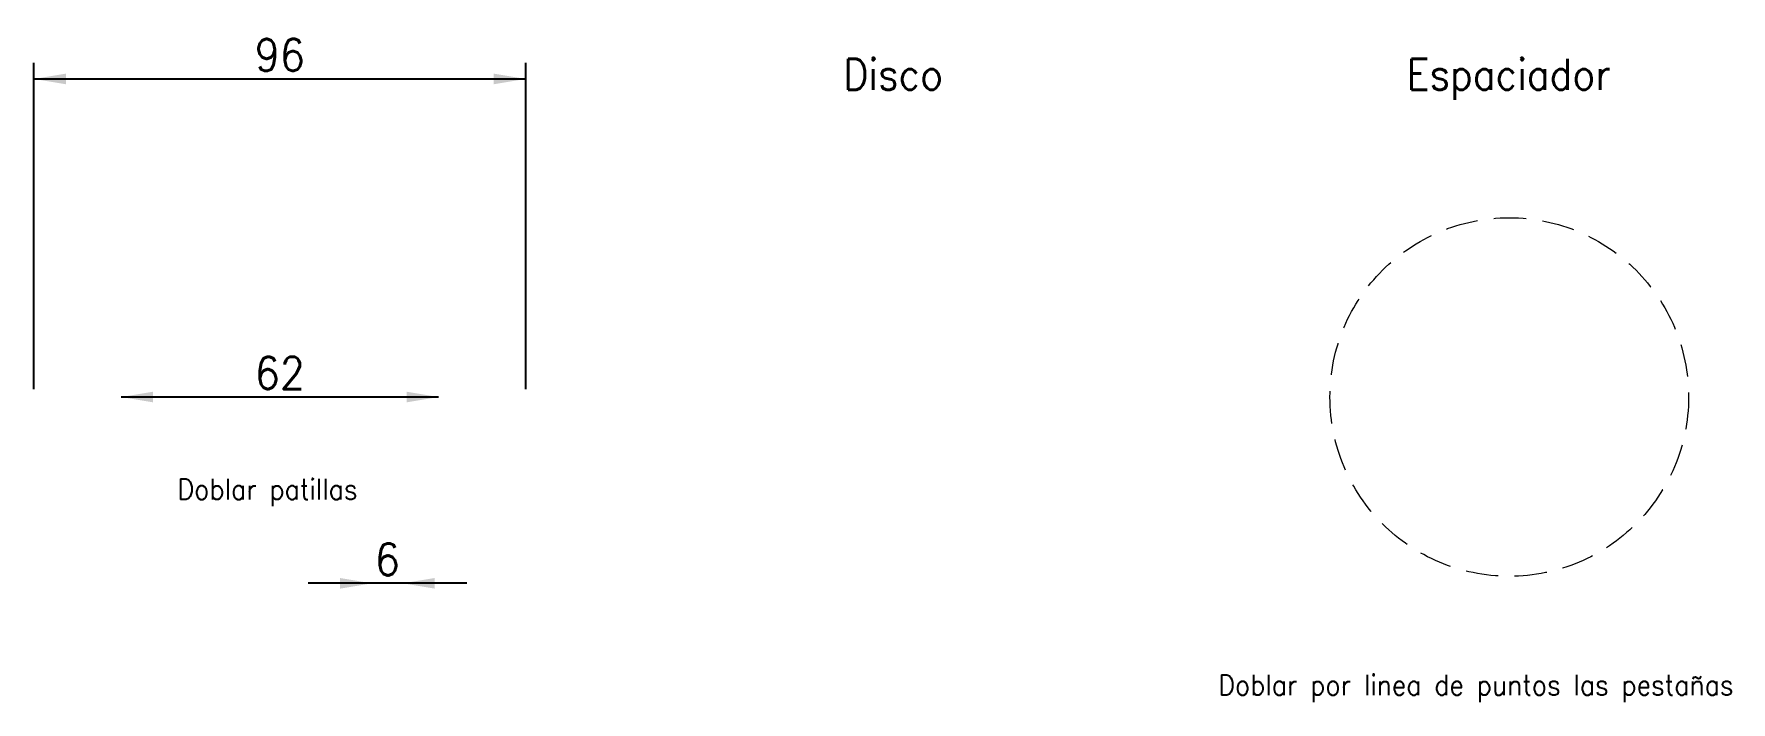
# Model space of a CAD drawing. Header units: millimetres. Extents: x -48 to 283, y -60 to 71.
import ezdxf

# ---------------------------------------------------------------- set-up
doc = ezdxf.new("R2010")
doc.units = ezdxf.units.MM
doc.linetypes.add('DASHED2', pattern=[9.525, 6.35, -3.175])
doc.layers.get('0').update_dxf_attribs({"linetype": 'CONTINUOUS', "lineweight": 25})
doc.layers.add('instrucciones y medidas', color=9, linetype='CONTINUOUS', lineweight=0)
doc.styles.get("Standard").update_dxf_attribs({"font": 'standard'})
doc.dimstyles.get("Standard").update_dxf_attribs({"dimscale": 2.5, "dimtxt": 2.5, "dimasz": 2.5, "dimexe": 1.25, "dimexo": 0.625, "dimtad": 0, "dimtoh": 1, "dimtxsty": 'standard', "dimcen": 0.09, "dimadec": 0, "dimazin": 0, "dimtfac": 1, "dimtdec": 4, "dimtofl": 0, "dimtmove": 0, "dimatfit": 3, "dimfxl": 1, "dimtolj": 1, "dimtzin": 0, "dimarcsym": 0})

# ---------------------------------------------------------------- blocks, each defined once
blk = doc.blocks.new('*D1')
at = {"layer": 'instrucciones y medidas', "color": 0, "linetype": 'ByBlock', "lineweight": -2}
for p, q in [((-48, 1.56), (-48, 65.22)), ((48, 1.56), (48, 65.22)), ((-48, 62.1), (48, 62.1))]:
    blk.add_line(p, q, dxfattribs=at)
for points in [[(-48, 62.1), (-41.75, 63.14), (-41.75, 61.06)], [(48, 62.1), (41.75, 61.06), (41.75, 63.14)]]:
    blk.add_solid(points, dxfattribs=at)
at = {"layer": 'instrucciones y medidas', "color": 0, "linetype": 'CONTINUOUS', "lineweight": -2, "insert": (0, 66.79), "char_height": 6.25, "width": 7.6389, "attachment_point": 5}
blk.add_mtext('96', dxfattribs=at)
blk = doc.blocks.new('*D2')
at = {"layer": 'instrucciones y medidas', "color": 0, "linetype": 'ByBlock', "lineweight": -2}
blk.add_line((31, 0), (-31, 0), dxfattribs=at)
for points in [[(-31, 0), (-24.75, 1.04), (-24.75, -1.04)], [(31, 0), (24.75, -1.04), (24.75, 1.04)]]:
    blk.add_solid(points, dxfattribs=at)
at = {"layer": 'instrucciones y medidas', "color": 0, "linetype": 'CONTINUOUS', "lineweight": -2, "insert": (0, 4.69), "char_height": 6.25, "width": 7.6389, "attachment_point": 5}
blk.add_mtext('62', dxfattribs=at)
blk = doc.blocks.new('*D3')
at = {"layer": 'instrucciones y medidas', "color": 0, "linetype": 'ByBlock', "lineweight": -2}
blk.add_line((36.5, -36.37), (5.5, -36.37), dxfattribs=at)
for points in [[(18, -36.37), (11.75, -37.41), (11.75, -35.33)], [(24, -36.37), (30.25, -35.33), (30.25, -37.41)]]:
    blk.add_solid(points, dxfattribs=at)
at = {"layer": 'instrucciones y medidas', "color": 0, "linetype": 'CONTINUOUS', "lineweight": -2, "insert": (21, -31.69), "char_height": 6.25, "width": 2.7778, "attachment_point": 5}
blk.add_mtext('6', dxfattribs=at)

msp = doc.modelspace()

# ---------------------------------------------------------------- linework, layer by layer
at = {"layer": 'instrucciones y medidas', "linetype": 'DASHED2'}
msp.add_circle((240, 0), 35, dxfattribs=at)

# ---------------------------------------------------------------- texts
msp.add_text('Doblar por linea de puntos las pestañas', height=4).set_placement((183.176, -58.221))
at = {"layer": 'instrucciones y medidas'}
for s, height, p in [('Disco', 6, (110, 60)), ('Espaciador', 6, (220, 60)), ('Doblar patillas', 4, (-20, -20))]:
    msp.add_text(s, height=height, dxfattribs=at).set_placement(p)

# ---------------------------------------------------------------- dimensions: what is measured, and where the dimension line sits
dim = msp.add_linear_dim(base=(48, 62.1), p1=(-48, 0), p2=(48, 0), dimstyle='Standard', dxfattribs=at)
dim.commit()
dim.dimension.update_dxf_attribs({"geometry": '*D1', "text_midpoint": (0, 66.787)})
for p1, p2, picture, middle in [((31, 0), (-31, 0), '*D2', (0, 4.687)), ((24, -36.373), (18, -36.373), '*D3', (21, -31.686))]:
    dim = msp.add_diameter_dim_2p(p1=p1, p2=p2, dimstyle='Standard', dxfattribs=at)
    dim.commit()
    dim.dimension.update_dxf_attribs({"geometry": picture, "text_midpoint": middle})

doc.saveas('drawing.dxf')
